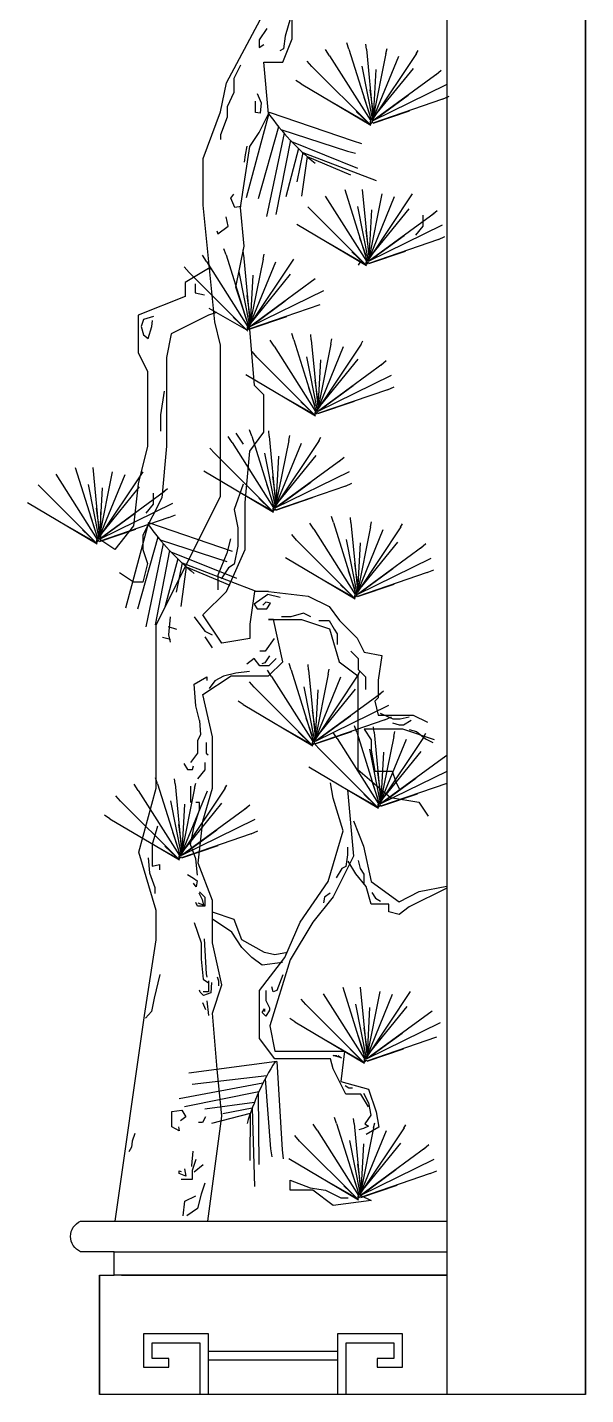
# Model space of a CAD drawing. Header units: metres. Extents: x 4395 to 7995, y 4590 to 6990.
# Drawn here: x 7357 to 7995, y 4590 to 6154 of the extents above; entities that cross this region are included whole.
import ezdxf

# ---------------------------------------------------------------- set-up
doc = ezdxf.new("R2010")
doc.units = ezdxf.units.M
for name, color, linetype in [('3', 3, 'Continuous'), ('4', 4, 'Continuous'), ('6', 7, 'Continuous'), ('7', 7, 'Continuous')]:
    doc.layers.add(name, color=color, linetype=linetype)

msp = doc.modelspace()

# ---------------------------------------------------------------- linework, layer by layer
at = {"layer": '3'}
for p, q in [((7657.76, 6164.8), (7651.51, 6143.97)), ((7630.45, 6152.62), (7621.83, 6139.7)), ((7621.83, 6139.7), (7621.83, 6131.08)), ((7621.83, 6131.08), (7627.22, 6134.31)), ((7724.43, 6129.01), (7722.08, 6136.13)), ((7744.35, 6129.01), (7743.84, 6134.93)), ((7649.42, 6129.39), (7645.25, 6127.31)), ((7682.11, 6109.12), (7676.73, 6115.3)), ((7702.03, 6121.55), (7697.59, 6128.58)), ((7702.03, 6121.55), (7749.33, 6046.94)), ((7724.43, 6129.01), (7749.33, 6049.43)), ((7744.35, 6129.01), (7751.82, 6051.92)), ((7801.61, 6124.04), (7751.82, 6049.43)), ((7766.76, 6124.04), (7751.82, 6049.43)), ((7781.03, 6120.73), (7751.82, 6049.43)), ((7766.76, 6124.04), (7768.03, 6129.79)), ((7801.28, 6123.75), (7803.4, 6127.68)), ((7600.26, 6110.62), (7592.72, 6095.54)), ((7682.11, 6109.12), (7749.33, 6041.97)), ((7739.01, 6109.56), (7751.25, 6047.95)), ((7797.65, 6106.84), (7749.59, 6047.65)), ((7826.51, 6101.65), (7751.82, 6046.94)), ((7755.03, 6105.94), (7752.08, 6050.72)), ((7830, 6104.73), (7823.95, 6099.59)), ((7592.72, 6095.54), (7592.72, 6079.38)), ((7669.66, 6089.22), (7663.73, 6093.25)), ((7669.66, 6089.22), (7749.33, 6041.97)), ((7835.74, 6088.12), (7751.82, 6046.94)), ((7592.72, 6079.38), (7585.17, 6063.23)), ((7617.51, 6056.76), (7617.51, 6069.69)), ((7619.67, 6078.31), (7623.98, 6067.53)), ((7741.42, 6074.23), (7748.38, 6053.39)), ((7748.38, 6082.68), (7751.4, 6060.64)), ((7831.49, 6071.81), (7751.82, 6044.45)), ((7792.21, 6076.04), (7755.03, 6048.86)), ((7831.49, 6071.81), (7839.07, 6075.13)), ((7585.17, 6063.23), (7585.17, 6051.38)), ((7633.15, 6057.13), (7607.02, 5959.15)), ((7622.9, 6055.69), (7617.51, 6056.76)), ((7623.98, 6067.53), (7622.9, 6055.69)), ((7633.15, 6057.13), (7729.08, 6024.26)), ((7747.77, 6043.42), (7705.15, 6067.88)), ((7732.66, 6057.92), (7745.96, 6045.24)), ((7793.42, 6058.22), (7751.7, 6044.03)), ((7585.17, 6051.38), (7577.62, 6030.92)), ((7643.88, 6040.34), (7620.57, 5957.75)), ((7646.57, 6037.09), (7722.7, 6012.23)), ((7749.59, 6045.84), (7748.38, 6045.84)), ((7749.59, 6047.65), (7748.68, 6045.24)), ((7748.68, 6045.24), (7748.68, 6044.03)), ((7748.68, 6044.03), (7749.59, 6044.03)), ((7749.59, 6050.07), (7749.59, 6047.65)), ((7749.59, 6044.03), (7749.59, 6045.84)), ((7751.1, 6045.24), (7749.59, 6043.73)), ((7751.7, 6049.46), (7750.8, 6046.44)), ((7750.8, 6046.44), (7751.1, 6045.24)), ((7577.62, 6030.92), (7577.62, 6025.53)), ((7650.18, 6032.86), (7630.13, 5937.68)), ((7657.44, 6024.84), (7640.94, 5939.82)), ((7658.75, 6023.46), (7734.04, 5993.11)), ((7729.08, 6024.26), (7738.84, 6021.22)), ((7605.65, 6008.3), (7604.58, 5999.68)), ((7607.81, 6017.99), (7605.65, 6008.3)), ((7666.66, 6015.45), (7652.07, 5960.23)), ((7671.61, 6010.76), (7664.92, 5977.35)), ((7676.55, 6006.28), (7670.28, 5960.76)), ((7671.61, 6010.76), (7755.45, 5978.95)), ((7676.55, 6006.28), (7726.24, 5985.32)), ((7722.7, 6012.23), (7731.88, 6009.99)), ((7589.48, 5958.75), (7592.72, 5963.06)), ((7697.18, 5961.03), (7744.48, 5886.42)), ((7719.59, 5968.49), (7744.48, 5888.91)), ((7739.5, 5968.49), (7746.97, 5891.4)), ((7761.91, 5963.52), (7746.97, 5888.91)), ((7796.76, 5963.52), (7746.97, 5888.91)), ((7776.18, 5960.21), (7746.97, 5888.91)), ((7593.79, 5947.98), (7589.48, 5958.75)), ((7601.34, 5949.06), (7593.79, 5947.98)), ((7677.27, 5948.6), (7744.48, 5881.45)), ((7734.16, 5949.04), (7746.4, 5887.43)), ((7792.8, 5946.32), (7744.74, 5887.13)), ((7750.18, 5945.42), (7747.23, 5890.2)), ((7825.15, 5944.21), (7819.11, 5939.07)), ((7586.25, 5926.44), (7584.09, 5937.21)), ((7664.82, 5928.7), (7744.48, 5881.45)), ((7821.66, 5941.14), (7746.97, 5886.42)), ((7830.9, 5927.6), (7746.97, 5886.42)), ((7808.75, 5939.18), (7808.75, 5926.68)), ((7573.31, 5921.06), (7574.39, 5917.83)), ((7574.39, 5917.83), (7586.25, 5926.44)), ((7736.58, 5913.71), (7743.53, 5892.87)), ((7743.53, 5922.16), (7746.55, 5900.12)), ((7787.36, 5915.52), (7750.18, 5888.34)), ((7808.75, 5926.68), (7800.41, 5916.26)), ((7826.64, 5911.29), (7834.22, 5914.61)), ((7583.9, 5893.67), (7581.54, 5900.79)), ((7603.81, 5893.67), (7603.3, 5899.58)), ((7742.93, 5882.9), (7700.3, 5907.37)), ((7727.81, 5897.4), (7741.11, 5884.72)), ((7788.57, 5897.7), (7746.86, 5883.51)), ((7826.64, 5911.29), (7746.97, 5883.94)), ((7561.49, 5886.21), (7557.05, 5893.24)), ((7561.49, 5886.21), (7608.79, 5811.6)), ((7583.9, 5893.67), (7608.79, 5814.09)), ((7603.81, 5893.67), (7611.28, 5816.57)), ((7661.07, 5888.69), (7611.28, 5814.09)), ((7626.22, 5888.69), (7611.28, 5814.09)), ((7640.49, 5885.39), (7611.28, 5814.09)), ((7626.22, 5888.69), (7627.49, 5894.45)), ((7735.37, 5881.99), (7737.49, 5885.91)), ((7744.74, 5885.32), (7743.53, 5885.32)), ((7744.74, 5887.13), (7743.83, 5884.72)), ((7743.83, 5884.72), (7743.83, 5883.51)), ((7743.83, 5883.51), (7744.74, 5883.51)), ((7744.74, 5889.55), (7744.74, 5887.13)), ((7744.74, 5883.51), (7744.74, 5885.32)), ((7746.25, 5884.72), (7744.74, 5883.21)), ((7746.86, 5888.94), (7745.95, 5885.92)), ((7745.95, 5885.92), (7746.25, 5884.72)), ((7541.57, 5873.77), (7536.19, 5879.95)), ((7541.57, 5873.77), (7608.79, 5806.62)), ((7598.47, 5874.22), (7610.71, 5812.61)), ((7657.11, 5871.5), (7609.05, 5812.31)), ((7685.97, 5866.31), (7611.28, 5811.6)), ((7614.49, 5870.59), (7611.54, 5815.38)), ((7548.67, 5860.67), (7548.67, 5850.25)), ((7548.67, 5850.25), (7559.09, 5848.17)), ((7695.2, 5852.78), (7611.28, 5811.6)), ((7600.88, 5838.88), (7607.84, 5818.05)), ((7607.84, 5847.34), (7610.86, 5825.29)), ((7690.95, 5836.47), (7611.28, 5809.11)), ((7651.67, 5840.7), (7614.49, 5813.52)), ((7607.23, 5808.08), (7564.61, 5832.54)), ((7592.12, 5822.58), (7605.42, 5809.89)), ((7652.88, 5822.88), (7611.16, 5808.69)), ((7609.05, 5810.5), (7607.84, 5810.5)), ((7609.05, 5812.31), (7608.14, 5809.89)), ((7608.14, 5809.89), (7608.14, 5808.69)), ((7608.14, 5808.69), (7609.05, 5808.69)), ((7609.05, 5814.73), (7609.05, 5812.31)), ((7609.05, 5808.69), (7609.05, 5810.5)), ((7610.56, 5809.89), (7609.05, 5808.38)), ((7611.16, 5814.12), (7610.26, 5811.1)), ((7610.26, 5811.1), (7610.56, 5809.89)), ((7661.36, 5796.75), (7659, 5803.87)), ((7681.27, 5796.75), (7680.77, 5802.66)), ((7638.95, 5789.28), (7634.51, 5796.32)), ((7638.95, 5789.28), (7686.25, 5714.68)), ((7661.36, 5796.75), (7686.25, 5717.16)), ((7681.27, 5796.75), (7688.74, 5719.65)), ((7703.68, 5791.77), (7688.74, 5717.16)), ((7738.53, 5791.77), (7688.74, 5717.16)), ((7717.95, 5788.47), (7688.74, 5717.16)), ((7703.68, 5791.77), (7704.95, 5797.53)), ((7738.2, 5791.49), (7740.32, 5795.41)), ((7619.04, 5776.85), (7613.65, 5783.03)), ((7619.04, 5776.85), (7686.25, 5709.7)), ((7675.93, 5777.29), (7688.17, 5715.69)), ((7734.58, 5774.58), (7686.51, 5715.39)), ((7691.95, 5773.67), (7689, 5718.46)), ((7766.92, 5772.46), (7760.88, 5767.33)), ((7606.59, 5756.95), (7686.25, 5709.7)), ((7763.43, 5769.39), (7688.74, 5714.68)), ((7772.67, 5755.85), (7688.74, 5714.68)), ((7678.35, 5741.96), (7685.3, 5721.12)), ((7685.3, 5750.42), (7688.32, 5728.37)), ((7729.13, 5743.77), (7691.95, 5716.59)), ((7768.41, 5739.55), (7775.99, 5742.87)), ((7513.22, 5737.77), (7509.05, 5710.69)), ((7684.7, 5711.16), (7642.07, 5735.62)), ((7669.58, 5725.65), (7682.88, 5712.97)), ((7730.34, 5725.96), (7688.63, 5711.76)), ((7768.41, 5739.55), (7688.74, 5712.19)), ((7509.05, 5710.69), (7509.05, 5691.94)), ((7686.51, 5713.57), (7685.3, 5713.57)), ((7686.51, 5715.39), (7685.6, 5712.97)), ((7685.6, 5712.97), (7685.6, 5711.76)), ((7685.6, 5711.76), (7686.51, 5711.76)), ((7686.51, 5717.8), (7686.51, 5715.39)), ((7686.51, 5711.76), (7686.51, 5713.57)), ((7688.02, 5712.97), (7686.51, 5711.46)), ((7688.63, 5717.2), (7687.72, 5714.18)), ((7687.72, 5714.18), (7688.02, 5712.97)), ((7613.23, 5686.45), (7610.87, 5693.57)), ((7590.82, 5678.99), (7586.39, 5686.02)), ((7590.82, 5678.99), (7638.13, 5604.38)), ((7595.21, 5689.86), (7603.55, 5677.36)), ((7613.23, 5686.45), (7638.13, 5606.86)), ((7633.15, 5686.45), (7632.64, 5692.36)), ((7633.15, 5686.45), (7640.61, 5609.35)), ((7655.55, 5681.47), (7640.61, 5606.86)), ((7690.41, 5681.47), (7640.61, 5606.86)), ((7669.82, 5678.17), (7640.61, 5606.86)), ((7655.55, 5681.47), (7656.82, 5687.23)), ((7690.07, 5681.19), (7692.19, 5685.12)), ((7570.91, 5666.55), (7565.53, 5672.73)), ((7570.91, 5666.55), (7638.13, 5599.4)), ((7627.8, 5667), (7640.04, 5605.39)), ((7686.45, 5664.28), (7638.38, 5605.09)), ((7643.82, 5663.37), (7640.87, 5608.16)), ((7718.79, 5662.16), (7712.75, 5657.03)), ((7411.54, 5650.43), (7436.44, 5570.85)), ((7431.46, 5650.43), (7438.93, 5573.34)), ((7558.46, 5646.66), (7638.13, 5599.4)), ((7715.3, 5659.09), (7640.61, 5604.38)), ((7369.22, 5630.54), (7436.44, 5563.39)), ((7389.14, 5642.97), (7436.44, 5568.36)), ((7426.11, 5630.98), (7438.36, 5569.37)), ((7488.72, 5645.46), (7438.93, 5570.85)), ((7453.86, 5645.46), (7438.93, 5570.85)), ((7468.13, 5642.15), (7438.93, 5570.85)), ((7603.55, 5631.53), (7593.12, 5602.37)), ((7630.22, 5631.66), (7637.17, 5610.83)), ((7637.17, 5640.12), (7640.19, 5618.07)), ((7724.54, 5645.55), (7640.61, 5604.38)), ((7681.01, 5633.48), (7643.82, 5606.3)), ((7720.28, 5629.25), (7727.86, 5632.57)), ((7484.76, 5628.26), (7436.69, 5569.07)), ((7513.61, 5623.07), (7438.93, 5568.36)), ((7442.13, 5627.36), (7439.19, 5572.14)), ((7500.71, 5621.12), (7500.71, 5608.62)), ((7517.11, 5626.15), (7511.06, 5621.01)), ((7636.57, 5600.86), (7593.94, 5625.32)), ((7621.45, 5615.36), (7634.75, 5602.67)), ((7682.21, 5615.66), (7640.5, 5601.46)), ((7720.28, 5629.25), (7640.61, 5601.89)), ((7356.77, 5610.64), (7436.44, 5563.39)), ((7435.48, 5604.1), (7438.51, 5582.06)), ((7522.85, 5609.54), (7438.93, 5568.36)), ((7500.71, 5608.62), (7492.37, 5598.2)), ((7593.12, 5602.37), (7597.29, 5581.54)), ((7638.38, 5603.28), (7637.17, 5603.28)), ((7638.38, 5605.09), (7637.47, 5602.67)), ((7637.47, 5602.67), (7637.47, 5601.46)), ((7637.47, 5601.46), (7638.38, 5601.46)), ((7638.38, 5607.5), (7638.38, 5605.09)), ((7638.38, 5601.46), (7638.38, 5603.28)), ((7639.89, 5602.67), (7638.38, 5601.16)), ((7640.5, 5606.9), (7639.59, 5603.88)), ((7639.59, 5603.88), (7639.89, 5602.67)), ((7434.88, 5564.84), (7392.25, 5589.31)), ((7428.53, 5595.65), (7435.48, 5574.81)), ((7518.59, 5593.23), (7438.93, 5565.87)), ((7479.32, 5597.46), (7442.13, 5570.28)), ((7495.1, 5587.79), (7468.97, 5489.81)), ((7495.1, 5587.79), (7591.03, 5554.91)), ((7518.59, 5593.23), (7526.17, 5596.55)), ((7684.25, 5580), (7679.81, 5587.04)), ((7706.66, 5587.46), (7704.3, 5594.59)), ((7706.66, 5587.46), (7731.55, 5507.88)), ((7726.57, 5587.46), (7726.06, 5593.38)), ((7726.57, 5587.46), (7734.04, 5510.37)), ((7748.98, 5582.49), (7750.25, 5588.24)), ((7783.5, 5582.2), (7785.62, 5586.13)), ((7419.76, 5579.34), (7433.07, 5566.66)), ((7436.69, 5569.07), (7435.79, 5566.66)), ((7436.69, 5571.49), (7436.69, 5569.07)), ((7438.81, 5570.88), (7437.9, 5567.86)), ((7437.9, 5567.86), (7438.2, 5566.66)), ((7480.53, 5579.64), (7438.81, 5565.45)), ((7505.83, 5570.99), (7482.52, 5488.4)), ((7588.95, 5569.04), (7584.78, 5552.37)), ((7597.29, 5581.54), (7597.29, 5560.71)), ((7664.33, 5567.57), (7658.95, 5573.75)), ((7684.25, 5580), (7731.55, 5505.39)), ((7721.23, 5568.01), (7733.47, 5506.4)), ((7783.83, 5582.49), (7734.04, 5507.88)), ((7748.98, 5582.49), (7734.04, 5507.88)), ((7763.25, 5579.18), (7734.04, 5507.88)), ((7436.69, 5567.26), (7435.48, 5567.26)), ((7435.79, 5566.66), (7435.79, 5565.45)), ((7435.79, 5565.45), (7436.69, 5565.45)), ((7436.69, 5565.45), (7436.69, 5567.26)), ((7438.2, 5566.66), (7436.69, 5565.15)), ((7512.13, 5563.52), (7492.08, 5468.34)), ((7519.39, 5555.49), (7502.89, 5470.47)), ((7508.51, 5567.74), (7584.65, 5542.88)), ((7520.69, 5554.11), (7595.99, 5523.76)), ((7584.78, 5552.37), (7574.35, 5527.38)), ((7597.29, 5560.71), (7593.12, 5539.87)), ((7664.33, 5567.57), (7731.55, 5500.42)), ((7779.87, 5565.29), (7731.81, 5506.1)), ((7808.73, 5560.11), (7734.04, 5505.39)), ((7737.25, 5564.39), (7734.3, 5509.17)), ((7812.22, 5563.18), (7806.17, 5558.04)), ((7528.61, 5546.11), (7514.02, 5490.88)), ((7533.56, 5541.41), (7526.87, 5508)), ((7538.49, 5536.93), (7532.23, 5491.41)), ((7533.56, 5541.41), (7617.39, 5509.61)), ((7538.49, 5536.93), (7588.19, 5515.98)), ((7593.12, 5539.87), (7586.86, 5535.71)), ((7651.89, 5547.67), (7731.55, 5500.42)), ((7730.6, 5541.13), (7733.62, 5519.09)), ((7817.96, 5546.57), (7734.04, 5505.39)), ((7574.35, 5527.38), (7574.35, 5510.71)), ((7586.86, 5535.71), (7578.52, 5523.21)), ((7729.99, 5501.88), (7687.37, 5526.34)), ((7723.64, 5532.68), (7730.6, 5511.84)), ((7813.71, 5530.26), (7734.04, 5502.91)), ((7774.43, 5534.49), (7737.25, 5507.31)), ((7813.71, 5530.26), (7821.29, 5533.58)), ((7714.88, 5516.37), (7728.18, 5503.69)), ((7731.81, 5506.1), (7730.9, 5503.69)), ((7731.81, 5508.52), (7731.81, 5506.1)), ((7733.92, 5507.91), (7733.02, 5504.89)), ((7775.64, 5516.67), (7733.92, 5502.48)), ((7631.57, 5505.27), (7616.16, 5494.27)), ((7616.16, 5494.27), (7619.46, 5488.78)), ((7629.37, 5496.47), (7626.06, 5493.18)), ((7634.87, 5495.37), (7629.37, 5496.47)), ((7630.47, 5488.78), (7634.87, 5495.37)), ((7645.87, 5501.97), (7631.57, 5505.27)), ((7731.81, 5504.29), (7730.6, 5504.29)), ((7730.9, 5503.69), (7730.9, 5502.48)), ((7730.9, 5502.48), (7731.81, 5502.48)), ((7731.81, 5502.48), (7731.81, 5504.29)), ((7733.32, 5503.69), (7731.81, 5502.18)), ((7733.02, 5504.89), (7733.32, 5503.69)), ((7520.17, 5479.85), (7518.09, 5459.02)), ((7547.28, 5479.85), (7559.79, 5463.18)), ((7619.46, 5488.78), (7630.47, 5488.78)), ((7689.88, 5475.59), (7701.98, 5475.59)), ((7701.98, 5475.59), (7707.48, 5465.7)), ((7517.63, 5468.63), (7527.39, 5465.59)), ((7518.09, 5459.02), (7520.17, 5450.68)), ((7559.79, 5463.18), (7568.14, 5459.02)), ((7707.48, 5465.7), (7710.78, 5460.2)), ((7710.78, 5460.2), (7710.78, 5448.11)), ((7511.25, 5456.59), (7520.43, 5454.35)), ((7559.79, 5456.93), (7568.14, 5444.43)), ((7616.1, 5431.94), (7607.76, 5425.69)), ((7622.35, 5423.6), (7616.1, 5431.94)), ((7628.27, 5427.23), (7624.96, 5426.13)), ((7633.77, 5434.92), (7628.27, 5427.23)), ((7641.12, 5431.94), (7632.78, 5423.6)), ((7580.95, 5411.84), (7571.05, 5406.34)), ((7595.26, 5415.14), (7580.95, 5411.84)), ((7610.66, 5417.34), (7595.26, 5415.14)), ((7632.78, 5423.6), (7622.35, 5423.6)), ((7635.89, 5411.65), (7631.45, 5418.69)), ((7635.89, 5411.65), (7683.19, 5337.04)), ((7658.29, 5419.11), (7655.94, 5426.24)), ((7658.29, 5419.11), (7683.19, 5339.53)), ((7678.21, 5419.11), (7677.7, 5425.03)), ((7678.21, 5419.11), (7685.68, 5342.02)), ((7735.47, 5414.14), (7685.68, 5339.53)), ((7700.62, 5414.14), (7685.68, 5339.53)), ((7700.62, 5414.14), (7701.89, 5419.89)), ((7735.14, 5413.85), (7737.25, 5417.78)), ((7547.28, 5402.77), (7561.88, 5411.1)), ((7549.37, 5377.78), (7547.28, 5402.77)), ((7561.88, 5411.1), (7561.88, 5406.94)), ((7571.05, 5406.34), (7564.45, 5397.55)), ((7615.97, 5399.22), (7610.59, 5405.4)), ((7615.97, 5399.22), (7683.19, 5332.07)), ((7672.86, 5399.66), (7685.11, 5338.06)), ((7731.51, 5396.94), (7683.45, 5337.75)), ((7714.88, 5410.83), (7685.68, 5339.53)), ((7688.89, 5396.04), (7685.94, 5340.82)), ((7603.52, 5379.32), (7597.59, 5383.35)), ((7760.37, 5391.76), (7685.68, 5337.04)), ((7763.86, 5394.83), (7757.81, 5389.7)), ((7553.54, 5361.11), (7549.37, 5377.78)), ((7603.52, 5379.32), (7683.19, 5332.07)), ((7682.24, 5372.78), (7685.26, 5350.74)), ((7769.6, 5378.22), (7685.68, 5337.04)), ((7726.07, 5366.14), (7688.89, 5338.96)), ((7759.98, 5369.44), (7774.57, 5363.19)), ((7765.34, 5361.91), (7772.93, 5365.23)), ((7782.92, 5363.19), (7793.34, 5365.28)), ((7681.63, 5333.53), (7639.01, 5357.99)), ((7675.28, 5364.33), (7682.24, 5343.49)), ((7765.34, 5361.91), (7685.68, 5334.56)), ((7733.26, 5347.84), (7730.91, 5354.97)), ((7753.18, 5347.84), (7752.67, 5353.76)), ((7774.57, 5363.19), (7782.92, 5363.19)), ((7782.3, 5355.79), (7774.6, 5357.98)), ((7786.7, 5355.79), (7782.3, 5355.79)), ((7795.5, 5361.28), (7786.7, 5355.79)), ((7793.34, 5350.7), (7801.68, 5348.61)), ((7551.45, 5338.2), (7551.45, 5323.61)), ((7561.15, 5336), (7561.15, 5323.91)), ((7666.52, 5348.02), (7679.82, 5335.34)), ((7683.45, 5335.94), (7682.24, 5335.94)), ((7683.45, 5337.75), (7682.54, 5335.34)), ((7682.54, 5335.34), (7682.54, 5334.13)), ((7682.54, 5334.13), (7683.45, 5334.13)), ((7683.45, 5340.17), (7683.45, 5337.75)), ((7683.45, 5334.13), (7683.45, 5335.94)), ((7684.96, 5335.34), (7683.45, 5333.83)), ((7685.56, 5339.57), (7684.65, 5336.55)), ((7684.65, 5336.55), (7684.96, 5335.34)), ((7727.28, 5348.32), (7685.56, 5334.13)), ((7690.94, 5327.95), (7685.56, 5334.13)), ((7710.86, 5340.38), (7706.42, 5347.42)), ((7710.86, 5340.38), (7758.16, 5265.77)), ((7733.26, 5347.84), (7758.16, 5268.26)), ((7753.18, 5347.84), (7760.65, 5270.75)), ((7810.44, 5342.87), (7760.65, 5268.26)), ((7775.59, 5342.87), (7760.65, 5268.26)), ((7789.86, 5339.57), (7760.65, 5268.26)), ((7775.59, 5342.87), (7776.86, 5348.62)), ((7801.68, 5348.61), (7812.11, 5340.28)), ((7810.11, 5342.58), (7812.23, 5346.51)), ((7812.11, 5340.28), (7820.45, 5336.11)), ((7551.45, 5323.61), (7543.11, 5313.2)), ((7561.15, 5323.91), (7563.35, 5321.71)), ((7690.94, 5327.95), (7758.16, 5260.8)), ((7747.84, 5328.39), (7760.08, 5266.79)), ((7806.48, 5325.67), (7758.42, 5266.48)), ((7835.34, 5320.49), (7760.65, 5265.77)), ((7763.86, 5324.77), (7760.91, 5269.55)), ((7836.16, 5321.3), (7832.78, 5318.43)), ((7535.64, 5311.91), (7539.84, 5304.93)), ((7539.84, 5304.93), (7545.43, 5304.93)), ((7545.43, 5304.93), (7546.83, 5309.12)), ((7559.79, 5304.87), (7551.45, 5294.45)), ((7559.79, 5313.2), (7559.79, 5304.87)), ((7678.49, 5308.05), (7758.16, 5260.8)), ((7836.16, 5302.82), (7760.65, 5265.77)), ((7483.26, 5281.16), (7478.82, 5288.19)), ((7505.67, 5288.62), (7503.31, 5295.74)), ((7505.67, 5288.62), (7530.56, 5209.03)), ((7525.58, 5288.62), (7525.08, 5294.53)), ((7525.58, 5288.62), (7533.05, 5211.52)), ((7547.99, 5283.64), (7549.26, 5289.4)), ((7582.51, 5283.36), (7584.63, 5287.28)), ((7756.6, 5262.26), (7713.98, 5286.72)), ((7750.25, 5293.06), (7757.21, 5272.22)), ((7757.21, 5301.51), (7760.23, 5279.47)), ((7836.16, 5289.22), (7760.65, 5263.29)), ((7801.04, 5294.87), (7763.86, 5267.69)), ((7463.35, 5268.72), (7457.96, 5274.9)), ((7483.26, 5281.16), (7530.56, 5206.55)), ((7582.84, 5283.64), (7533.05, 5209.03)), ((7547.99, 5283.64), (7533.05, 5209.03)), ((7562.26, 5280.34), (7533.05, 5209.03)), ((7543.11, 5286.12), (7543.11, 5277.79)), ((7543.11, 5277.79), (7543.11, 5267.37)), ((7741.49, 5276.75), (7754.79, 5264.07)), ((7802.25, 5277.05), (7760.53, 5262.86)), ((7463.35, 5268.72), (7530.56, 5201.57)), ((7520.24, 5269.16), (7532.48, 5207.56)), ((7578.88, 5266.45), (7530.82, 5207.26)), ((7607.74, 5261.26), (7533.05, 5206.55)), ((7536.26, 5265.54), (7533.31, 5210.33)), ((7547.28, 5240.29), (7553.54, 5259.04)), ((7553.54, 5267.37), (7549.37, 5267.37)), ((7553.54, 5259.04), (7553.54, 5267.37)), ((7611.23, 5264.33), (7605.19, 5259.2)), ((7758.42, 5264.67), (7757.21, 5264.67)), ((7758.42, 5266.48), (7757.51, 5264.07)), ((7757.51, 5264.07), (7757.51, 5262.86)), ((7757.51, 5262.86), (7758.42, 5262.86)), ((7758.42, 5268.9), (7758.42, 5266.48)), ((7758.42, 5262.86), (7758.42, 5264.67)), ((7759.93, 5264.07), (7758.42, 5262.56)), ((7760.53, 5268.3), (7759.63, 5265.28)), ((7759.63, 5265.28), (7759.93, 5264.07)), ((7450.9, 5248.83), (7444.97, 5252.86)), ((7450.9, 5248.83), (7530.56, 5201.57)), ((7505.58, 5240.29), (7499.32, 5219.46)), ((7529.61, 5242.29), (7532.63, 5220.24)), ((7616.97, 5247.72), (7533.05, 5206.55)), ((7543.11, 5219.46), (7547.28, 5240.29)), ((7529.01, 5203.03), (7486.38, 5227.49)), ((7522.66, 5233.83), (7529.61, 5212.99)), ((7612.72, 5231.42), (7533.05, 5204.06)), ((7573.44, 5235.64), (7536.26, 5208.47)), ((7612.72, 5231.42), (7620.3, 5234.74)), ((7499.32, 5219.46), (7499.32, 5202.8)), ((7513.89, 5217.52), (7527.19, 5204.84)), ((7530.82, 5209.67), (7530.82, 5207.26)), ((7532.94, 5209.07), (7532.03, 5206.05)), ((7574.65, 5217.83), (7532.94, 5203.63)), ((7549.37, 5202.8), (7543.11, 5219.46)), ((7722.89, 5216.2), (7722.89, 5207.4)), ((7494.79, 5204.08), (7496.3, 5186.73)), ((7499.32, 5202.8), (7499.32, 5194.46)), ((7499.32, 5194.46), (7507.66, 5196.55)), ((7507.66, 5196.55), (7507.66, 5190.3)), ((7530.82, 5205.45), (7529.61, 5205.45)), ((7530.82, 5207.26), (7529.91, 5204.84)), ((7529.91, 5204.84), (7529.91, 5203.63)), ((7529.91, 5203.63), (7530.82, 5203.63)), ((7530.82, 5203.63), (7530.82, 5205.45)), ((7532.33, 5204.84), (7530.82, 5203.33)), ((7532.03, 5206.05), (7532.33, 5204.84)), ((7551.45, 5184.05), (7549.37, 5202.8)), ((7720.69, 5194.21), (7716.29, 5192.02)), ((7722.89, 5207.4), (7720.69, 5194.21)), ((7734.99, 5200.81), (7737.19, 5192.02)), ((7496.3, 5186.73), (7502.34, 5170.14)), ((7539.84, 5184.81), (7546.83, 5180.62)), ((7546.83, 5180.62), (7551.02, 5177.83)), ((7551.02, 5177.83), (7549.62, 5170.85)), ((7716.29, 5192.02), (7709.68, 5181.02)), ((7737.19, 5192.02), (7741.59, 5185.42)), ((7741.59, 5185.42), (7741.59, 5174.43)), ((7502.34, 5170.14), (7502.34, 5163.35)), ((7549.62, 5170.85), (7546.83, 5175.04)), ((7552.92, 5164.11), (7556.69, 5156.57)), ((7553.54, 5165.3), (7559.79, 5159.05)), ((7703.08, 5163.44), (7696.48, 5159.04)), ((7750.39, 5164.54), (7754.8, 5157.94)), ((7551.45, 5148.64), (7549.37, 5152.8)), ((7559.79, 5148.64), (7551.45, 5148.64)), ((7558.2, 5149.78), (7552.16, 5152.04)), ((7556.69, 5156.57), (7558.2, 5149.78)), ((7559.79, 5159.05), (7559.79, 5148.64)), ((7696.48, 5159.04), (7695.38, 5152.45)), ((7754.8, 5157.94), (7760.3, 5154.65)), ((7547.28, 5129.89), (7555.62, 5106.97)), ((7555.62, 5106.97), (7555.62, 5088.23)), ((7558.96, 5111.32), (7561.22, 5071.35)), ((7555.62, 5088.23), (7557.71, 5065.31)), ((7508.38, 5070.59), (7501.58, 5043.45)), ((7561.22, 5071.35), (7561.98, 5067.58)), ((7575.56, 5063.05), (7574.05, 5067.58)), ((7648.89, 5070.28), (7641.9, 5052.13)), ((7554.43, 5050.23), (7553.67, 5052.49)), ((7557.71, 5065.31), (7563.96, 5061.15)), ((7563.96, 5063.23), (7563.96, 5050.73)), ((7567.26, 5061.54), (7566.5, 5049.48)), ((7575.56, 5057.77), (7575.56, 5063.05)), ((7629.32, 5052.13), (7629.32, 5040.95)), ((7637.71, 5050.73), (7636.31, 5056.32)), ((7641.9, 5052.13), (7637.71, 5050.73)), ((7717.41, 5056.09), (7742.3, 4976.51)), ((7737.32, 5056.09), (7744.79, 4978.99)), ((7501.58, 5043.45), (7498.56, 5028.36)), ((7556.69, 5047.97), (7554.43, 5050.23)), ((7558.2, 5046.46), (7556.69, 5047.97)), ((7557.02, 5038.48), (7560.29, 5030.63)), ((7563.96, 5050.73), (7557.71, 5050.73)), ((7566.5, 5049.48), (7558.2, 5046.46)), ((7561.88, 5040.31), (7563.96, 5023.65)), ((7629.32, 5040.95), (7633.51, 5032.57)), ((7675.09, 5036.19), (7669.7, 5042.38)), ((7675.09, 5036.19), (7742.3, 4969.05)), ((7695, 5048.63), (7742.3, 4974.02)), ((7731.98, 5036.64), (7744.22, 4975.03)), ((7794.58, 5051.12), (7744.79, 4976.51)), ((7759.73, 5051.12), (7744.79, 4976.51)), ((7774, 5047.81), (7744.79, 4976.51)), ((7498.56, 5028.36), (7491.77, 5020.82)), ((7625.12, 5026.99), (7627.92, 5031.18)), ((7629.32, 5022.8), (7625.12, 5026.99)), ((7627.92, 5031.18), (7627.92, 5028.38)), ((7633.51, 5029.78), (7629.32, 5022.8)), ((7633.51, 5032.57), (7633.51, 5029.78)), ((7790.63, 5033.92), (7742.56, 4974.73)), ((7819.48, 5028.73), (7744.79, 4974.02)), ((7748, 5033.01), (7745.05, 4977.8)), ((7662.64, 5016.3), (7656.71, 5020.33)), ((7662.64, 5016.3), (7742.3, 4969.05)), ((7741.35, 5009.76), (7744.37, 4987.72)), ((7828.72, 5015.2), (7744.79, 4974.02)), ((7740.75, 4970.5), (7698.12, 4994.96)), ((7734.4, 5001.3), (7741.35, 4980.47)), ((7824.46, 4998.89), (7744.79, 4971.53)), ((7785.18, 5003.12), (7748, 4975.94)), ((7706.22, 4978.1), (7710.41, 4978.1)), ((7716, 4975.31), (7706.22, 4978.1)), ((7711.81, 4978.1), (7716, 4975.31)), ((7725.63, 4985), (7738.93, 4972.31)), ((7742.56, 4974.73), (7741.65, 4972.31)), ((7742.56, 4977.15), (7742.56, 4974.73)), ((7744.68, 4976.54), (7743.77, 4973.52)), ((7786.39, 4985.3), (7744.68, 4971.11)), ((7642.02, 4971.14), (7541.49, 4957.9)), ((7642.02, 4971.14), (7648.25, 4869.92)), ((7742.56, 4972.92), (7741.35, 4972.92)), ((7741.65, 4972.31), (7741.65, 4971.11)), ((7741.65, 4971.11), (7742.56, 4971.11)), ((7742.56, 4971.11), (7742.56, 4972.92)), ((7744.07, 4972.31), (7742.56, 4970.8)), ((7743.77, 4973.52), (7744.07, 4972.31)), ((7626.09, 4946.13), (7530.46, 4928.34)), ((7630.6, 4954.81), (7545.36, 4944.84)), ((7628.62, 4951.09), (7634.69, 4871.23)), ((7724.39, 4940.39), (7720.2, 4943.18)), ((7621.44, 4936.36), (7536.56, 4919.17)), ((7620.66, 4934.63), (7621.35, 4853.45)), ((7728.59, 4940.39), (7724.39, 4940.39)), ((7741.17, 4934.8), (7746.76, 4923.63)), ((7521.97, 4913.74), (7533.29, 4915.25)), ((7521.97, 4896.4), (7521.97, 4913.74)), ((7533.29, 4915.25), (7537.82, 4907.71)), ((7616.29, 4924.26), (7559.67, 4916.67)), ((7611.58, 4911.62), (7567.11, 4900.04)), ((7613.83, 4917.89), (7580.4, 4911.32)), ((7611.58, 4911.62), (7611.17, 4857.69)), ((7613.83, 4917.89), (7616.43, 4828.26)), ((7746.76, 4923.63), (7749.56, 4909.66)), ((7530.27, 4891.87), (7521.97, 4896.4)), ((7529.52, 4896.4), (7530.27, 4891.87)), ((7537.82, 4907.71), (7531.78, 4903.18)), ((7557.02, 4901.16), (7552.44, 4901.16)), ((7560.29, 4907.7), (7557.02, 4901.16)), ((7687.9, 4892.53), (7683.46, 4899.57)), ((7710.31, 4899.99), (7707.95, 4907.12)), ((7710.31, 4899.99), (7735.2, 4820.41)), ((7730.22, 4899.99), (7729.72, 4905.91)), ((7730.22, 4899.99), (7737.69, 4822.9)), ((7746.76, 4897.09), (7741.17, 4894.3)), ((7749.56, 4909.66), (7742.57, 4899.89)), ((7742.57, 4899.89), (7746.76, 4897.09)), ((7752.63, 4895.02), (7753.9, 4900.77)), ((7787.15, 4894.73), (7789.27, 4898.66)), ((7476.67, 4879.8), (7475.92, 4873.02)), ((7479.69, 4888.85), (7476.67, 4879.8)), ((7667.99, 4880.1), (7662.6, 4886.28)), ((7667.99, 4880.1), (7735.2, 4812.95)), ((7687.9, 4892.53), (7735.2, 4817.92)), ((7724.88, 4880.54), (7737.12, 4818.93)), ((7741.17, 4894.3), (7735.58, 4892.9)), ((7787.48, 4895.02), (7737.69, 4820.41)), ((7752.63, 4895.02), (7737.69, 4820.41)), ((7766.9, 4891.71), (7737.69, 4820.41)), ((7475.92, 4873.02), (7472.9, 4867.74)), ((7545.89, 4868.46), (7544.58, 4852.12)), ((7634.69, 4871.23), (7636.12, 4861.89)), ((7648.25, 4869.92), (7649.16, 4859.74)), ((7783.52, 4877.82), (7735.46, 4818.63)), ((7812.38, 4872.64), (7737.69, 4817.92)), ((7740.9, 4876.92), (7737.95, 4821.7)), ((7815.87, 4875.71), (7809.82, 4870.57)), ((7544.58, 4852.12), (7544.58, 4850.81)), ((7549.37, 4859.09), (7545.2, 4846.59)), ((7557.71, 4852.84), (7547.28, 4844.5)), ((7655.54, 4860.2), (7735.2, 4812.95)), ((7734.25, 4853.66), (7737.27, 4831.62)), ((7821.61, 4859.1), (7737.69, 4817.92)), ((7530.27, 4845.87), (7532.54, 4845.11)), ((7530.27, 4842.85), (7530.27, 4845.87)), ((7537.82, 4839.84), (7530.27, 4842.85)), ((7545.2, 4836.17), (7532.69, 4836.17)), ((7536.31, 4848.13), (7537.82, 4839.84)), ((7545.2, 4846.59), (7545.2, 4836.17)), ((7733.64, 4814.4), (7691.02, 4838.87)), ((7727.3, 4845.21), (7734.25, 4824.37)), ((7817.36, 4842.79), (7737.69, 4815.44)), ((7778.08, 4847.02), (7740.9, 4819.84)), ((7817.36, 4842.79), (7824.94, 4846.11)), ((7536.86, 4811.17), (7549.37, 4817.42)), ((7555.62, 4819.51), (7551.45, 4802.84)), ((7559.79, 4832.01), (7555.62, 4819.51)), ((7718.53, 4828.9), (7731.83, 4816.22)), ((7735.46, 4818.63), (7734.55, 4816.22)), ((7735.46, 4821.05), (7735.46, 4818.63)), ((7737.57, 4820.44), (7736.67, 4817.42)), ((7736.67, 4817.42), (7736.97, 4816.22)), ((7779.29, 4829.2), (7737.57, 4815.01)), ((7534.77, 4794.51), (7536.86, 4811.17)), ((7551.45, 4802.84), (7538.94, 4794.51)), ((7735.46, 4816.82), (7734.25, 4816.82)), ((7734.55, 4816.22), (7734.55, 4815.01)), ((7734.55, 4815.01), (7735.46, 4815.01)), ((7735.46, 4815.01), (7735.46, 4816.82)), ((7736.97, 4816.22), (7735.46, 4814.71))]:
    msp.add_line(p, q, dxfattribs=at)
for points in [[(7500.8, 5823.1), (7489.59, 5819.65), (7487, 5811.9), (7489.59, 5802.42), (7494.76, 5798.12), (7499.07, 5811.9), (7499.93, 5818.79)], [(7553.54, 5361.11), (7554.61, 5344.87), (7551.45, 5338.2)], [(7738.18, 4817.98), (7749.77, 4812.19), (7706.3, 4806.4), (7683.12, 4823.77), (7657.04, 4823.77), (7657.04, 4835.35), (7680.22, 4826.66), (7697.61, 4823.77), (7714.99, 4815.08), (7723.69, 4815.08)], [(7563.9, 4590), (7563.9, 4659.44), (7489.49, 4659.44), (7489.49, 4621.52), (7518.47, 4621.52), (7518.47, 4631.52), (7499.49, 4631.52), (7499.49, 4649.44), (7553.9, 4649.44), (7553.9, 4590)], [(7721.34, 4590), (7721.34, 4649.44), (7775.75, 4649.44), (7775.75, 4631.52), (7756.77, 4631.52), (7756.77, 4621.52), (7785.75, 4621.52), (7785.75, 4659.44), (7711.34, 4659.44), (7711.34, 4590)], [(7711.34, 4639.52), (7563.9, 4639.52)], [(7711.34, 4629.52), (7563.9, 4629.52)]]:
    msp.add_lwpolyline(points, dxfattribs=at)
for centre, start, end in [((7869.34, 6223.85), 215.48, 230.82), ((7731.29, 5754.51), 215.48, 230.82), ((7886.26, 4816.44), 147.91, 163.25)]:
    msp.add_arc(centre, 290.7, start, end, dxfattribs=at)
at = {"layer": '4'}
for p, q in [((7995, 4590), (7995, 6990)), ((7995, 6972.51), (7995, 4590)), ((7995, 6972.51), (7995, 4590)), ((7995, 6972.51), (7995, 4590)), ((7464.47, 4726.84), (7836.16, 4726.84)), ((7995, 4590), (7439.08, 4590))]:
    msp.add_line(p, q, dxfattribs=at)
for points in [[(7836.16, 6734.26), (7836.16, 4590)], [(7457.21, 4788.54), (7490.83, 5023.61), (7504.18, 5110.32), (7504.18, 5143.66), (7484.15, 5210.36), (7504.18, 5283.72), (7504.18, 5390.43), (7504.18, 5403.77), (7504.18, 5470.46), (7577.62, 5617.19), (7577.62, 5697.22), (7577.62, 5790.59), (7570.94, 5817.27), (7557.59, 5950.66), (7557.59, 6004.01), (7577.62, 6057.37), (7584.29, 6090.71), (7637.7, 6190.75)], [(7567.32, 5877.01), (7564.01, 5878.33), (7537.19, 5862.26), (7537.19, 5846.19), (7483.56, 5824.76), (7483.56, 5781.9), (7494.29, 5760.47), (7494.29, 5722.97), (7494.29, 5674.75), (7483.56, 5631.89), (7478.2, 5583.68), (7456.75, 5556.89), (7440.66, 5567.6), (7440.66, 5599.75)]]:
    msp.add_lwpolyline(points, dxfattribs=at)
msp.add_lwpolyline([(7439.08, 4726.84), (7439.08, 4590), (7439.08, 4726.84), (7455.88, 4726.84), (7455.88, 4753.45), (7417.62, 4753.45, -0.65), (7417.62, 4788.54), (7457.21, 4788.54)], format="xyb", dxfattribs=at)
at = {"layer": '6'}
for p, q in [((7651.51, 6143.97), (7649.42, 6129.39)), ((7657.8, 5479.85), (7647.37, 5479.85)), ((7672.4, 5484.01), (7657.8, 5479.85)), ((7680.74, 5479.85), (7672.4, 5484.01)), ((7639.03, 5454.85), (7628.61, 5440.27)), ((7628.61, 5440.27), (7622.35, 5440.27)), ((7726.61, 5440.27), (7734.96, 5431.94)), ((7734.96, 5431.94), (7734.96, 5419.44)), ((7734.96, 5419.44), (7743.3, 5411.1)), ((7743.3, 5411.1), (7743.3, 5402.77)), ((7743.3, 5402.77), (7743.3, 5396.52))]:
    msp.add_line(p, q, dxfattribs=at)
for points in [[(7836.16, 6990), (7836.16, 4590)], [(7632.61, 6055.12), (7627.25, 6114.05), (7648.7, 6114.05), (7659.43, 6140.84), (7659.43, 6167.63), (7654.07, 6194.42), (7680.88, 6221.2), (7691.61, 6274.78), (7702.33, 6317.63), (7745.24, 6349.78), (7782.78, 6349.78), (7798.86, 6381.92), (7798.86, 6424.78), (7788.14, 6456.93), (7793.5, 6478.36)], [(7632.61, 5508.67), (7616.53, 5508.67), (7611.16, 5471.17), (7611.16, 5455.1), (7578.99, 5449.74), (7557.53, 5481.89), (7584.35, 5508.67), (7605.8, 5556.89), (7605.8, 5610.46), (7611.16, 5669.39), (7627.25, 5690.82), (7627.25, 5733.68), (7616.53, 5744.4), (7611.16, 5808.69), (7595.07, 5856.9), (7604.58, 5903.83), (7600.44, 5947.98), (7611.16, 6017.62), (7621.89, 6033.69), (7632.61, 6055.12)], [(7572.97, 5827.74), (7564.01, 5824.76), (7521.1, 5803.33), (7515.74, 5776.54), (7515.74, 5739.04), (7515.74, 5706.9), (7515.74, 5674.75), (7510.38, 5615.82), (7488.93, 5572.96), (7488.93, 5556.89), (7494.29, 5540.82), (7488.93, 5519.39), (7478.2, 5519.39), (7462.11, 5530.1)], [(7632.61, 5508.67), (7677.67, 5503.45), (7701.74, 5491.43), (7713.77, 5475.4), (7733.83, 5455.36), (7741.85, 5439.33), (7761.91, 5435.32), (7757.9, 5407.27), (7757.9, 5387.23), (7753.89, 5383.23), (7757.9, 5367.2), (7781.97, 5367.2), (7798.01, 5367.2), (7814.06, 5359.18)], [(7562.9, 4788.54), (7578.99, 4908.65), (7573.62, 4962.22), (7568.26, 5026.51), (7578.99, 5058.66), (7568.26, 5106.87), (7568.26, 5155.09), (7552.17, 5197.95), (7557.53, 5246.16), (7568.26, 5283.66), (7568.26, 5342.6), (7557.53, 5390.81), (7589.71, 5412.24), (7605.8, 5412.24), (7632.61, 5412.24), (7648.7, 5428.31), (7637.98, 5476.53), (7632.61, 5476.53), (7632.61, 5476.53), (7670.15, 5476.53), (7702.33, 5465.81), (7713.06, 5428.31), (7734.51, 5412.24), (7734.51, 5347.95), (7734.51, 5305.09), (7772.05, 5272.95), (7804.23, 5267.59), (7814.95, 5251.52)], [(7822.08, 5339.14), (7785.98, 5351.17), (7757.9, 5351.17), (7741.85, 5351.17), (7749.87, 5339.14), (7749.87, 5327.12), (7753.89, 5303.08), (7773.94, 5303.08), (7777.95, 5291.06), (7781.97, 5283.04)], [(7746.87, 4919.29), (7738.18, 4933.77), (7720.79, 4933.77), (7706.3, 4962.72), (7703.4, 4974.29), (7680.22, 4974.29), (7648.35, 4974.29), (7639.65, 4974.29), (7622.27, 4997.45), (7622.27, 5014.82), (7622.27, 5052.45), (7651.24, 5090.08), (7668.63, 5130.61), (7700.51, 5176.93), (7717.89, 5234.82), (7706.3, 5272.45), (7703.4, 5289.82)], [(7722.75, 5281.68), (7729.48, 5205.87), (7706.3, 5159.56), (7683.12, 5130.61), (7657.04, 5087.19), (7633.86, 5011.93), (7639.65, 4982.98), (7719.43, 4982.73), (7714.99, 4948.24), (7746.87, 4939.56), (7755.56, 4913.5), (7758.46, 4896.14), (7743.97, 4887.45)], [(7729.48, 5246.4), (7741.07, 5217.45), (7749.77, 5176.93), (7781.64, 5153.77), (7804.82, 5165.35), (7836.16, 5171.61)], [(7836.16, 5169.42), (7793.23, 5147.98), (7781.64, 5139.3), (7770.05, 5142.19), (7770.05, 5150.87), (7749.77, 5150.87), (7743.97, 5171.14), (7732.38, 5185.61), (7723.69, 5200.08)], [(7654.14, 5095.87), (7639.65, 5092.98), (7628.06, 5095.87), (7601.98, 5110.35), (7593.29, 5133.51), (7568.26, 5141.84)], [(7648.35, 5084.29), (7625.16, 5081.4), (7613.57, 5090.08), (7601.98, 5101.66), (7590.39, 5119.03), (7568.26, 5133.77)]]:
    msp.add_lwpolyline(points, dxfattribs=at)
at = {"layer": '7'}
for p, q in [((7457.21, 4788.54), (7836.16, 4788.54)), ((7457.21, 4788.54), (7836.16, 4788.54)), ((7455.88, 4753.45), (7836.16, 4753.45)), ((7836.16, 4726.84), (7455.88, 4726.84))]:
    msp.add_line(p, q, dxfattribs=at)

doc.saveas('drawing.dxf')
